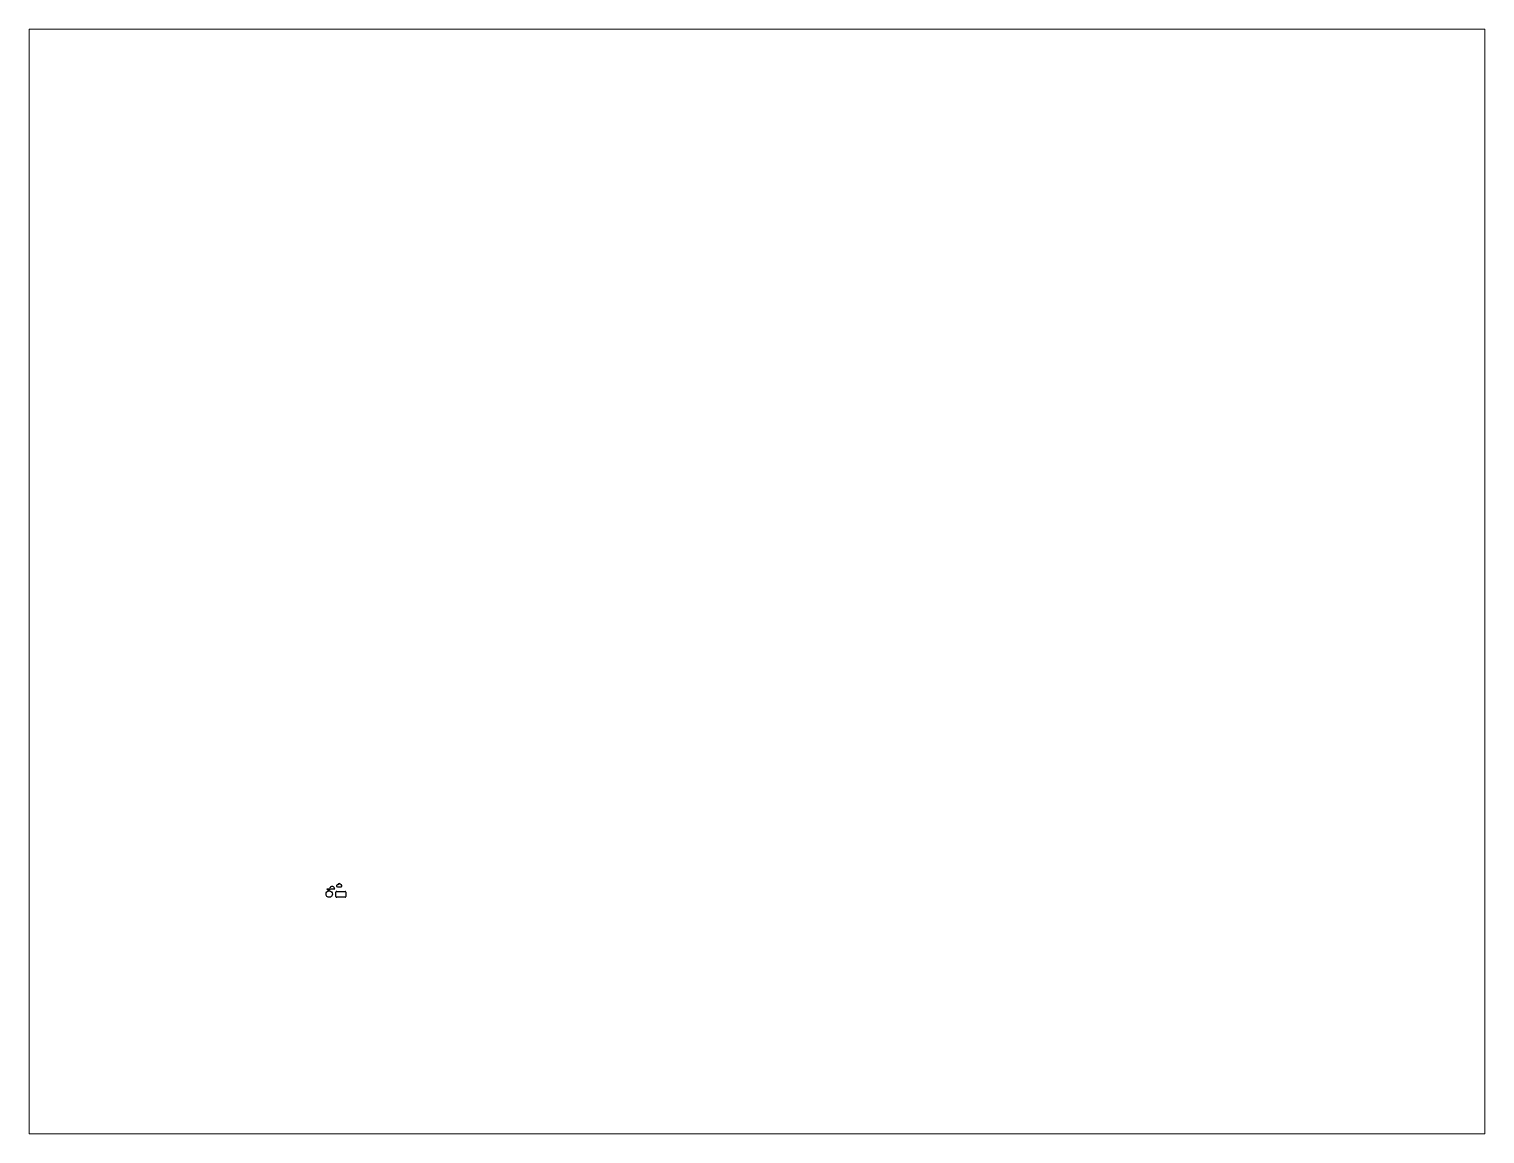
# Paper-space layout '布局1' of a CAD drawing. Header units: millimetres. Extents: x 26 to 231, y 20 to 176.
# The model-space entities are those that its viewports show. They can reach past a viewport. Long polylines and large blocks are cut down to what shows.
import ezdxf

# ---------------------------------------------------------------- set-up
doc = ezdxf.new("R2010")
doc.units = ezdxf.units.MM

# ---------------------------------------------------------------- blocks, each defined once
blk = doc.blocks.new('yun')
blk.add_line((79.8, 73.7), (103.3, 73.7))
for centre, radius, start, end in [((91.6, 87.1), 7.81, 3.03685, 176.96315), ((81.8, 80.6), 7.19, 74.04275, 254.04275), ((101.4, 80.6), 7.19, 285.95725, 105.95725)]:
    blk.add_arc(centre, radius, start, end)

msp = doc.modelspace()

# ---------------------------------------------------------------- linework, layer by layer
for p, q in [((14.6, 61.7), (64.6, 61.7)), ((70.9, 15.2), (70.9, 41.3)), ((75.9, 46.3), (127.4, 46.3)), ((127.4, 10.2), (75.9, 10.2)), ((132.4, 41.3), (132.4, 15.2))]:
    msp.add_line(p, q)
msp.add_circle((30, 30), 20)
for centre, radius, start, end in [((25.3, 65.3), 11.4, 198.54397, 34.84264), ((47, 59.1), 17.7, 8.43818, 134.25167), ((75.9, 41.3), 5, 90, 180), ((75.9, 15.2), 5, 180, 270), ((127.4, 41.3), 5, 0, 90), ((127.4, 15.2), 5, 270, 0)]:
    msp.add_arc(centre, radius, start, end)

# ---------------------------------------------------------------- block references
msp.add_blockref('yun', (0, 0))

psp = doc.layouts.new('布局1')

# ---------------------------------------------------------------- viewports
at = {"layer": '0'}
psp.add_viewport(center=(128.5, 97.5), size=(205.6, 156), view_center_point=(2669.68, 1958.57), view_height=6816.8824, dxfattribs=at)

doc.saveas('drawing.dxf')
